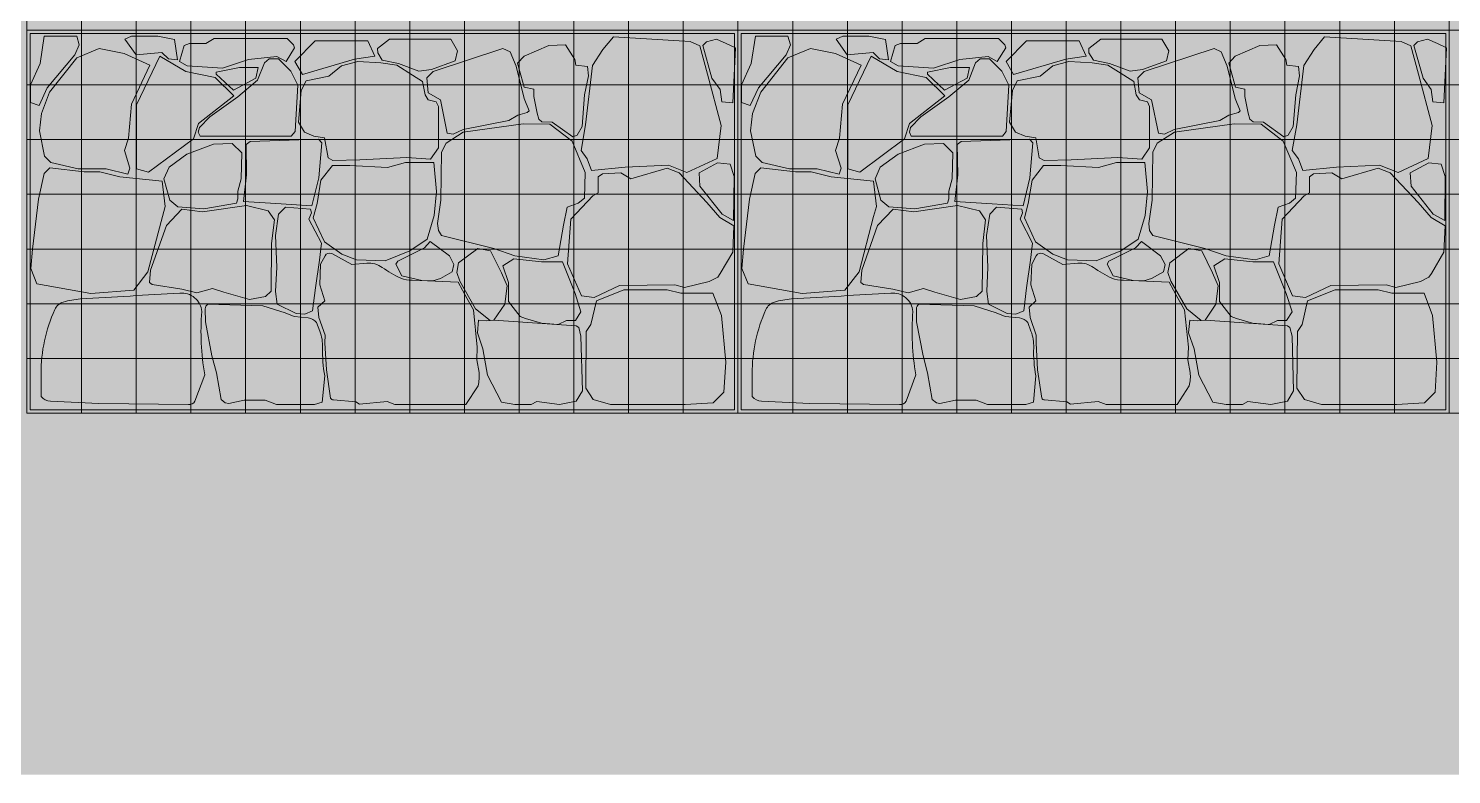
# Model space of a CAD drawing. Header units: centimetres. Extents: x -4381 to 5639, y -3920 to 4826.
# Drawn here: x 182.249 to 185.011, y 0.996 to 2.444 of the extents above; entities that cross this region are included whole.
import ezdxf
from ezdxf.xclip import XClip

# ---------------------------------------------------------------- set-up
doc = ezdxf.new("R2010")
doc.units = ezdxf.units.CM
doc.header["$MEASUREMENT"] = 0
doc.header["$XCLIPFRAME"] = 0
doc.set_wipeout_variables(frame=1)
doc.linetypes.add('Wipeout_Contour', pattern=[100, 0, -100])
for name, color, linetype, lineweight, true_color in [('0- SITE_Pen_No__180', 7, 'Continuous', 5, 0xe2e3c6), ('cad-block.com_Pen_No__62', 7, 'Continuous', 5, 0xaaaaaa), ('hatch stone_Pen_No__254', 7, 'Continuous', 13, 0xe8e8e8)]:
    doc.layers.add(name, color=color, linetype=linetype, lineweight=lineweight, true_color=true_color)
doc.layers.add('0_Pen_No__1', color=7, linetype='Continuous', lineweight=5)
doc.layers.add('net_Pen_No__1', color=7, linetype='Continuous', lineweight=5)
doc.layers.add('Drawing & Figure', color=7, linetype='Continuous')
doc.layers.add('Mur de clôture', color=7, linetype='Continuous')

# ---------------------------------------------------------------- blocks, each defined once
blk = doc.blocks.new('Drawing_15_15', base_point=(-267.6734, 10.6179))
at = {"layer": 'hatch stone_Pen_No__254', "linetype": 'Continuous', "ltscale": 10}
for points in [[(182.2693, 2.294), (182.2853, 2.3285), (182.3391, 2.3924), (182.3475, 2.4119), (182.3424, 2.4286), (182.2794, 2.4286), (182.2713, 2.3758), (182.2525, 2.3342), (182.2525, 2.2998)], [(182.4419, 2.1611), (182.4458, 2.1727), (182.435, 2.2068), (182.4428, 2.2306), (182.4486, 2.2971), (182.4846, 2.3725), (182.4348, 2.3951), (182.3863, 2.405), (182.3425, 2.3869), (182.2899, 2.3203), (182.274, 2.2785), (182.27, 2.2449), (182.2801, 2.196), (182.2925, 2.1835), (182.3455, 2.1714), (182.3997, 2.1714)], [(182.4577, 2.3922), (182.508, 2.3971), (182.5204, 2.3847), (182.5381, 2.3825), (182.5322, 2.422), (182.5, 2.4286), (182.449, 2.4286), (182.436, 2.423)], [(182.5509, 2.4109), (182.5417, 2.3798), (182.5569, 2.3712), (182.6255, 2.3668), (182.6762, 2.3834), (182.7309, 2.389), (182.7487, 2.3798), (182.7654, 2.4059), (182.7634, 2.4122), (182.7512, 2.4245), (182.6091, 2.4245), (182.5933, 2.4144), (182.5612, 2.4144)], [(182.7806, 2.3546), (182.8819, 2.3842), (182.9212, 2.3898), (182.9077, 2.4195), (182.8055, 2.4195), (182.7661, 2.3797)], [(183.0772, 2.3808), (183.0816, 2.4004), (183.0685, 2.423), (182.9496, 2.423), (182.9264, 2.4051), (182.9267, 2.3967), (182.9356, 2.3822), (182.9668, 2.3759), (183.0067, 2.361), (183.0311, 2.3643)], [(183.0617, 2.2404), (183.0732, 2.2388), (183.0923, 2.2474), (183.1812, 2.2649), (183.1984, 2.2752), (183.217, 2.2804), (183.2204, 2.2836), (183.2107, 2.3078), (183.1953, 2.3707), (183.1835, 2.3983), (183.1697, 2.4049), (183.0341, 2.3599), (183.022, 2.3477), (183.0246, 2.3191), (183.0484, 2.3054)], [(183.2392, 2.2678), (183.2452, 2.2628), (183.2655, 2.2618), (183.3051, 2.2336), (183.3135, 2.2364), (183.3234, 2.2538), (183.3282, 2.315), (183.3355, 2.3517), (183.3338, 2.3699), (183.3109, 2.3724), (183.3091, 2.3835), (183.291, 2.412), (183.2586, 2.4104), (183.2108, 2.3901), (183.1981, 2.3763), (183.2112, 2.3298), (183.2296, 2.3256), (183.2296, 2.3117), (183.2359, 2.2793)], [(183.3418, 2.1679), (183.4072, 2.1749), (183.491, 2.1784), (183.5269, 2.164), (183.5852, 2.1915), (183.593, 2.2553), (183.5666, 2.3552), (183.5515, 2.4102), (183.5329, 2.4183), (183.3841, 2.4276), (183.3636, 2.4027), (183.3437, 2.3719), (183.3302, 2.2564), (183.3214, 2.2069), (183.3334, 2.1909)], [(183.6158, 2.2994), (183.621, 2.4061), (183.6031, 2.4145), (183.5841, 2.4227), (183.5646, 2.4179), (183.5574, 2.4107), (183.5753, 2.3472), (183.591, 2.325), (183.5942, 2.3011)], [(183.6495, 2.294), (183.6654, 2.3285), (183.7192, 2.3924), (183.7276, 2.4119), (183.7225, 2.4286), (183.6596, 2.4286), (183.6515, 2.3758), (183.6326, 2.3342), (183.6326, 2.2998)], [(183.822, 2.1611), (183.8259, 2.1727), (183.8151, 2.2068), (183.823, 2.2306), (183.8288, 2.2971), (183.8648, 2.3725), (183.8149, 2.3951), (183.7664, 2.405), (183.7227, 2.3869), (183.6701, 2.3203), (183.6542, 2.2785), (183.6501, 2.2449), (183.6602, 2.196), (183.6727, 2.1835), (183.7256, 2.1714), (183.7798, 2.1714)], [(183.8378, 2.3922), (183.8881, 2.3971), (183.9006, 2.3847), (183.9182, 2.3825), (183.9124, 2.422), (183.8801, 2.4286), (183.8291, 2.4286), (183.8162, 2.423)], [(183.931, 2.4109), (183.9218, 2.3798), (183.937, 2.3712), (184.0056, 2.3668), (184.0564, 2.3834), (184.1111, 2.389), (184.1288, 2.3798), (184.1456, 2.4059), (184.1436, 2.4122), (184.1314, 2.4245), (183.9892, 2.4245), (183.9734, 2.4144), (183.9413, 2.4144)], [(184.1608, 2.3546), (184.2621, 2.3842), (184.3014, 2.3898), (184.2878, 2.4195), (184.1856, 2.4195), (184.1463, 2.3797)], [(184.4574, 2.3808), (184.4618, 2.4004), (184.4486, 2.423), (184.3298, 2.423), (184.3066, 2.4051), (184.3069, 2.3967), (184.3157, 2.3822), (184.3469, 2.3759), (184.3869, 2.361), (184.4112, 2.3643)], [(184.4418, 2.2404), (184.4534, 2.2388), (184.4725, 2.2474), (184.5613, 2.2649), (184.5786, 2.2752), (184.5971, 2.2804), (184.6005, 2.2836), (184.5908, 2.3078), (184.5754, 2.3707), (184.5637, 2.3983), (184.5499, 2.4049), (184.4143, 2.3599), (184.4021, 2.3477), (184.4047, 2.3191), (184.4285, 2.3054)], [(184.6194, 2.2678), (184.6254, 2.2628), (184.6456, 2.2618), (184.6853, 2.2336), (184.6936, 2.2364), (184.7036, 2.2538), (184.7083, 2.315), (184.7156, 2.3517), (184.7139, 2.3699), (184.691, 2.3724), (184.6893, 2.3835), (184.6711, 2.412), (184.6387, 2.4104), (184.591, 2.3901), (184.5783, 2.3763), (184.5914, 2.3298), (184.6097, 2.3256), (184.6097, 2.3117), (184.616, 2.2793)], [(184.7219, 2.1679), (184.7874, 2.1749), (184.8711, 2.1784), (184.907, 2.164), (184.9654, 2.1915), (184.9732, 2.2553), (184.9468, 2.3552), (184.9317, 2.4102), (184.913, 2.4183), (184.7642, 2.4276), (184.7438, 2.4027), (184.7239, 2.3719), (184.7103, 2.2564), (184.7015, 2.2069), (184.7136, 2.1909)], [(184.9959, 2.2994), (185.0012, 2.4061), (184.9832, 2.4145), (184.9643, 2.4227), (184.9447, 2.4179), (184.9376, 2.4107), (184.9555, 2.3472), (184.9711, 2.325), (184.9744, 2.3011)], [(182.5041, 2.3902), (182.4588, 2.2952), (182.4588, 2.1714), (182.4819, 2.1651), (182.5689, 2.2295), (182.5786, 2.2595), (182.6472, 2.3127), (182.6111, 2.3488), (182.5544, 2.3604)], [(182.716, 2.3846), (182.7067, 2.3768), (182.6935, 2.3435), (182.6551, 2.3109), (182.6008, 2.272), (182.5805, 2.2517), (182.5784, 2.2427), (182.582, 2.2345), (182.759, 2.2345), (182.7665, 2.244), (182.7715, 2.3336), (182.758, 2.3609), (182.734, 2.3849)], [(182.8235, 2.2316), (182.8302, 2.1924), (182.8396, 2.1875), (182.892, 2.189), (182.9829, 2.1932), (183.0293, 2.1903), (183.0444, 2.2123), (183.0446, 2.2922), (183.0402, 2.3014), (183.0247, 2.3052), (183.0187, 2.3146), (183.0137, 2.341), (182.9944, 2.3532), (182.9636, 2.3727), (182.9329, 2.3772), (182.8881, 2.3798), (182.8566, 2.3711), (182.832, 2.3508), (182.7876, 2.3423), (182.7783, 2.3232), (182.7728, 2.2621), (182.7844, 2.2425), (182.8029, 2.2346)], [(183.8843, 2.3902), (183.839, 2.2952), (183.839, 2.1714), (183.8621, 2.1651), (183.949, 2.2295), (183.9588, 2.2595), (184.0273, 2.3127), (183.9913, 2.3488), (183.9346, 2.3604)], [(184.0961, 2.3846), (184.0869, 2.3768), (184.0737, 2.3435), (184.0353, 2.3109), (183.981, 2.272), (183.9606, 2.2517), (183.9585, 2.2427), (183.9622, 2.2345), (184.1392, 2.2345), (184.1466, 2.244), (184.1517, 2.3336), (184.1382, 2.3609), (184.1142, 2.3849)], [(184.2037, 2.2316), (184.2104, 2.1924), (184.2198, 2.1875), (184.2722, 2.189), (184.3631, 2.1932), (184.4095, 2.1903), (184.4246, 2.2123), (184.4248, 2.2922), (184.4204, 2.3014), (184.4048, 2.3052), (184.3989, 2.3146), (184.3939, 2.341), (184.3746, 2.3532), (184.3437, 2.3727), (184.313, 2.3772), (184.2682, 2.3798), (184.2368, 2.3711), (184.2122, 2.3508), (184.1677, 2.3423), (184.1584, 2.3232), (184.153, 2.2621), (184.1645, 2.2425), (184.1831, 2.2346)], [(182.6134, 2.3551), (182.6465, 2.3238), (182.6903, 2.3472), (182.6948, 2.3677), (182.6585, 2.3677), (182.6134, 2.3591)], [(183.9936, 2.3551), (184.0267, 2.3238), (184.0705, 2.3472), (184.075, 2.3677), (184.0386, 2.3677), (183.9936, 2.3591)], [(183.0507, 2.0419), (183.152, 2.0168), (183.193, 2.0023), (183.2492, 1.9946), (183.2766, 2.0027), (183.2872, 2.062), (183.2944, 2.0967), (183.3159, 2.1046), (183.3277, 2.1142), (183.3295, 2.1643), (183.304, 2.225), (183.261, 2.258), (183.2088, 2.2589), (183.0927, 2.2428), (183.0594, 2.221), (183.0507, 2.204), (183.0494, 2.1103), (183.043, 2.0656), (183.0446, 2.0519)], [(184.4309, 2.0419), (184.5322, 2.0168), (184.5732, 2.0023), (184.6293, 1.9946), (184.6567, 2.0027), (184.6674, 2.062), (184.6745, 2.0967), (184.696, 2.1046), (184.7079, 2.1142), (184.7096, 2.1643), (184.6842, 2.225), (184.6411, 2.258), (184.5889, 2.2589), (184.4729, 2.2428), (184.4396, 2.221), (184.4308, 2.204), (184.4295, 2.1103), (184.4232, 2.0656), (184.4248, 2.0519)], [(182.5386, 2.0978), (182.589, 2.0935), (182.6524, 2.1047), (182.655, 2.1134), (182.6551, 2.128), (182.6616, 2.1519), (182.6627, 2.2024), (182.6445, 2.2206), (182.6077, 2.2192), (182.5565, 2.1999), (182.5219, 2.1743), (182.5118, 2.152), (182.523, 2.1108)], [(182.6665, 2.1082), (182.7391, 2.1033), (182.7991, 2.0994), (182.8124, 2.1542), (182.818, 2.2218), (182.8118, 2.2288), (182.6791, 2.2243), (182.6713, 2.2185), (182.6721, 2.1599)], [(183.9188, 2.0978), (183.9691, 2.0935), (184.0325, 2.1047), (184.0352, 2.1134), (184.0352, 2.128), (184.0418, 2.1519), (184.0428, 2.2024), (184.0247, 2.2206), (183.9879, 2.2192), (183.9367, 2.1999), (183.9021, 2.1743), (183.8919, 2.152), (183.9032, 2.1108)], [(184.0466, 2.1082), (184.1192, 2.1033), (184.1793, 2.0994), (184.1925, 2.1542), (184.1981, 2.2218), (184.1919, 2.2288), (184.0592, 2.2243), (184.0514, 2.2185), (184.0523, 2.1599)], [(182.8017, 2.0762), (182.8232, 2.0295), (182.857, 2.0059), (182.8855, 1.9948), (182.9408, 1.993), (182.9889, 2.0123), (183.0224, 2.0348), (183.0363, 2.0807), (183.0407, 2.1275), (183.0354, 2.1836), (182.9807, 2.1836), (182.9454, 2.1741), (182.8725, 2.1776), (182.839, 2.1776), (182.8164, 2.1493), (182.809, 2.1043)], [(183.5506, 2.1639), (183.5519, 2.1376), (183.595, 2.0832), (183.6174, 2.0714), (183.6184, 2.1562), (183.6106, 2.1802), (183.5863, 2.1833)], [(184.1818, 2.0762), (184.2033, 2.0295), (184.2371, 2.0059), (184.2657, 1.9948), (184.3209, 1.993), (184.3691, 2.0123), (184.4026, 2.0348), (184.4164, 2.0807), (184.4208, 2.1275), (184.4156, 2.1836), (184.3608, 2.1836), (184.3256, 2.1741), (184.2526, 2.1776), (184.2191, 2.1776), (184.1966, 2.1493), (184.1892, 2.1043)], [(184.9307, 2.1639), (184.9321, 2.1376), (184.9752, 2.0832), (184.9976, 2.0714), (184.9986, 2.1562), (184.9907, 2.1802), (184.9664, 2.1833)], [(182.2653, 1.9484), (182.3702, 1.9293), (182.4531, 1.9358), (182.4806, 1.9718), (182.509, 2.0789), (182.5143, 2.0984), (182.5086, 2.1476), (182.4263, 2.1561), (182.3875, 2.1655), (182.357, 2.1655), (182.29, 2.1731), (182.2792, 2.1623), (182.268, 2.1125), (182.2566, 2.0158), (182.2532, 1.9782)], [(183.3221, 1.9252), (183.3469, 1.9219), (183.3962, 1.9453), (183.5036, 1.9466), (183.5221, 1.9414), (183.5701, 1.953), (183.5865, 1.9609), (183.5916, 1.9686), (183.6156, 2.0096), (183.6181, 2.0608), (183.5909, 2.0767), (183.5655, 2.1061), (183.5114, 2.1638), (183.4884, 2.1729), (183.4177, 2.1521), (183.3983, 2.1635), (183.3628, 2.1615), (183.3548, 2.1559), (183.3548, 2.1249), (183.3443, 2.119), (183.3016, 2.0734), (183.2953, 1.9871)], [(183.6455, 1.9484), (183.7504, 1.9293), (183.8332, 1.9358), (183.8608, 1.9718), (183.8891, 2.0789), (183.8944, 2.0984), (183.8888, 2.1476), (183.8065, 2.1561), (183.7677, 2.1655), (183.7372, 2.1655), (183.6702, 2.1731), (183.6594, 2.1623), (183.6481, 2.1125), (183.6368, 2.0158), (183.6334, 1.9782)], [(184.7022, 1.9252), (184.727, 1.9219), (184.7764, 1.9453), (184.8837, 1.9466), (184.9023, 1.9414), (184.9502, 1.953), (184.9666, 1.9609), (184.9718, 1.9686), (184.9958, 2.0096), (184.9982, 2.0608), (184.9711, 2.0767), (184.9457, 2.1061), (184.8915, 2.1638), (184.8686, 2.1729), (184.7979, 2.1521), (184.7785, 2.1635), (184.743, 2.1615), (184.735, 2.1559), (184.735, 2.1249), (184.7244, 2.119), (184.6817, 2.0734), (184.6754, 1.9871)], [(182.484, 1.9507), (182.4892, 1.9467), (182.5464, 1.9382), (182.5758, 1.9306), (182.6061, 1.9391), (182.6278, 1.9321), (182.6779, 1.9177), (182.7088, 1.9237), (182.7196, 1.9339), (182.7206, 2.0268), (182.7262, 2.0724), (182.7142, 2.0897), (182.6718, 2.1003), (182.5868, 2.088), (182.5468, 2.0934), (182.5166, 2.0614), (182.4858, 1.9745)], [(183.8641, 1.9507), (183.8694, 1.9467), (183.9265, 1.9382), (183.956, 1.9306), (183.9862, 1.9391), (184.0079, 1.9321), (184.058, 1.9177), (184.0889, 1.9237), (184.0998, 1.9339), (184.1008, 2.0268), (184.1063, 2.0724), (184.0943, 2.0897), (184.0519, 2.1003), (183.9669, 2.088), (183.9269, 2.0934), (183.8968, 2.0614), (183.866, 1.9745)], [(182.7683, 1.8904), (182.7849, 1.8894), (182.8003, 1.8962), (182.8058, 1.9403), (182.8134, 1.9944), (182.8173, 2.0273), (182.793, 2.0737), (182.7979, 2.086), (182.7963, 2.0929), (182.7474, 2.0973), (182.7343, 2.0834), (182.7281, 2.042), (182.7307, 1.9809), (182.7284, 1.9334), (182.7317, 1.9088)], [(184.1484, 1.8904), (184.165, 1.8894), (184.1804, 1.8962), (184.1859, 1.9403), (184.1936, 1.9944), (184.1975, 2.0273), (184.1732, 2.0737), (184.1781, 2.086), (184.1765, 2.0929), (184.1276, 2.0973), (184.1144, 2.0834), (184.1083, 2.042), (184.1109, 1.9809), (184.1086, 1.9334), (184.1118, 1.9088)], [(182.9736, 1.9639), (183.0126, 1.9547), (183.0335, 1.9538), (183.0482, 1.9583), (183.0712, 1.9715), (183.0746, 1.9859), (183.0658, 2.0029), (183.0287, 2.0304), (183.0174, 2.0182), (182.9655, 1.9921), (182.9621, 1.9865)], [(183.0801, 1.9703), (183.0859, 1.9536), (183.1166, 1.8999), (183.1447, 1.8771), (183.1523, 1.8779), (183.1731, 1.9085), (183.1779, 1.9444), (183.1668, 1.9693), (183.1458, 2.0126), (183.1209, 2.0169), (183.0836, 1.9891)], [(184.3538, 1.9639), (184.3928, 1.9547), (184.4137, 1.9538), (184.4283, 1.9583), (184.4514, 1.9715), (184.4547, 1.9859), (184.446, 2.0029), (184.4088, 2.0304), (184.3976, 2.0182), (184.3456, 1.9921), (184.3422, 1.9865)], [(184.4603, 1.9703), (184.466, 1.9536), (184.4968, 1.8999), (184.5248, 1.8771), (184.5324, 1.8779), (184.5533, 1.9085), (184.5581, 1.9444), (184.547, 1.9693), (184.5259, 2.0126), (184.501, 2.0169), (184.4637, 1.9891)], [(182.8914, 1.7148), (182.9447, 1.7198), (182.9602, 1.714), (183.0979, 1.714), (183.1215, 1.7503, 0.078557), (183.1233, 1.7762), (183.1188, 1.8011), (183.1199, 1.8253), (183.1125, 1.8976), (183.0996, 1.9204), (183.0829, 1.9517), (182.9937, 1.9555, -0.129508), (182.9714, 1.9593, -0.047136), (182.9356, 1.98, 0.178869), (182.9055, 1.9881), (182.8763, 1.9855), (182.8375, 2.0069, 0.402294), (182.8245, 2.0026), (182.8158, 1.9861), (182.8141, 1.9461), (182.8239, 1.9154), (182.8105, 1.9033), (182.8126, 1.8827), (182.8247, 1.849), (182.8242, 1.8338), (182.8271, 1.7817), (182.8352, 1.7265, 0.271244), (182.8407, 1.7233), (182.884, 1.7194)], [(183.2133, 1.8813), (183.2444, 1.8717), (183.2766, 1.8695), (183.293, 1.877), (183.3103, 1.877), (183.3209, 1.8939), (183.3098, 1.9296), (183.3019, 1.9491), (183.285, 1.9907), (183.2446, 1.9907), (183.1909, 1.9966), (183.1692, 1.9835), (183.1804, 1.951), (183.1804, 1.9143), (183.2029, 1.8849)], [(184.2715, 1.7148), (184.3248, 1.7198), (184.3404, 1.714), (184.4781, 1.714), (184.5017, 1.7503, 0.078557), (184.5035, 1.7762), (184.499, 1.8011), (184.5001, 1.8253), (184.4927, 1.8976), (184.4797, 1.9204), (184.463, 1.9517), (184.3739, 1.9555, -0.129508), (184.3515, 1.9593, -0.047136), (184.3157, 1.98, 0.178869), (184.2856, 1.9881), (184.2564, 1.9855), (184.2176, 2.0069, 0.402294), (184.2046, 2.0026), (184.1959, 1.9861), (184.1943, 1.9461), (184.2041, 1.9154), (184.1907, 1.9033), (184.1927, 1.8827), (184.2048, 1.849), (184.2043, 1.8338), (184.2073, 1.7817), (184.2154, 1.7265, 0.271244), (184.2209, 1.7233), (184.2642, 1.7194)], [(184.5935, 1.8813), (184.6246, 1.8717), (184.6568, 1.8695), (184.6731, 1.877), (184.6905, 1.877), (184.7011, 1.8939), (184.69, 1.9296), (184.6821, 1.9491), (184.6651, 1.9907), (184.6248, 1.9907), (184.571, 1.9966), (184.5493, 1.9835), (184.5606, 1.951), (184.5606, 1.9143), (184.583, 1.8849)], [(183.3784, 1.714), (183.4431, 1.714), (183.5235, 1.714), (183.5779, 1.7175), (183.5985, 1.7382), (183.6023, 1.7962), (183.5936, 1.8869), (183.5772, 1.9304), (183.5149, 1.9304), (183.4884, 1.9366), (183.4046, 1.9366), (183.3511, 1.9152), (183.3404, 1.8691), (183.3314, 1.8561), (183.3303, 1.746), (183.3451, 1.7238)], [(184.7586, 1.714), (184.8233, 1.714), (184.9036, 1.714), (184.958, 1.7175), (184.9787, 1.7382), (184.9824, 1.7962), (184.9737, 1.8869), (184.9573, 1.9304), (184.8951, 1.9304), (184.8685, 1.9366), (184.7848, 1.9366), (184.7313, 1.9152), (184.7206, 1.8691), (184.7115, 1.8561), (184.7105, 1.746), (184.7252, 1.7238)], [(182.2732, 1.7294, 0.202929), (182.2917, 1.7205), (182.3855, 1.716), (182.5592, 1.714, 0.315943), (182.572, 1.7208), (182.5909, 1.772, -0.062601), (182.5852, 1.8944, 0.423499), (182.5423, 1.9302), (182.3496, 1.9189, 0.056058), (182.3164, 1.9128, 0.216368), (182.3, 1.8984, 0.106349), (182.2732, 1.774)], [(182.6226, 1.7239), (182.6308, 1.7172), (182.6374, 1.7162), (182.6677, 1.7229), (182.7083, 1.7229), (182.7303, 1.714), (182.804, 1.714), (182.8191, 1.719), (182.8239, 1.7695, -0.055011), (182.8197, 1.8244, 0.099308), (182.8143, 1.8565), (182.808, 1.873, 0.204724), (182.792, 1.8821), (182.7645, 1.8852), (182.7471, 1.8921), (182.704, 1.9059), (182.5967, 1.9085, 0.262334), (182.592, 1.9), (182.5922, 1.8744), (182.6049, 1.8085), (182.6137, 1.7758)], [(183.6534, 1.7294, 0.202929), (183.6718, 1.7205), (183.7656, 1.716), (183.9394, 1.714, 0.315943), (183.9522, 1.7208), (183.9711, 1.772, -0.062601), (183.9653, 1.8944, 0.423499), (183.9225, 1.9302), (183.7297, 1.9189, 0.056058), (183.6965, 1.9128, 0.216368), (183.6801, 1.8984, 0.106349), (183.6534, 1.774)], [(184.0027, 1.7239), (184.0109, 1.7172), (184.0175, 1.7162), (184.0478, 1.7229), (184.0884, 1.7229), (184.1104, 1.714), (184.1842, 1.714), (184.1993, 1.719), (184.204, 1.7695, -0.055011), (184.1998, 1.8244, 0.099308), (184.1945, 1.8565), (184.1882, 1.873, 0.204724), (184.1722, 1.8821), (184.1446, 1.8852), (184.1272, 1.8921), (184.0842, 1.9059), (183.9768, 1.9085, 0.262334), (183.9721, 1.9), (183.9724, 1.8744), (183.985, 1.8085), (183.9938, 1.7758)], [(183.1671, 1.7189), (183.193, 1.714), (183.2247, 1.714), (183.2352, 1.7198), (183.2796, 1.714), (183.3119, 1.7209), (183.3238, 1.7408), (183.3211, 1.8467), (183.3167, 1.8636), (183.312, 1.8671), (183.1523, 1.8779), (183.1371, 1.8762), (183.1223, 1.8776), (183.12, 1.8532), (183.1308, 1.8222), (183.1398, 1.7713)], [(184.5472, 1.7189), (184.5731, 1.714), (184.6049, 1.714), (184.6154, 1.7198), (184.6597, 1.714), (184.6921, 1.7209), (184.7039, 1.7408), (184.7013, 1.8467), (184.6969, 1.8636), (184.6921, 1.8671), (184.5324, 1.8779), (184.5172, 1.8762), (184.5025, 1.8776), (184.5002, 1.8532), (184.5109, 1.8222), (184.52, 1.7713)]]:
    blk.add_hatch(color=256, dxfattribs=at).paths.add_polyline_path(points)
at = {"layer": 'cad-block.com_Pen_No__62', "linetype": 'Continuous', "ltscale": 10, "flags": 128}
for points in [[(182.484, 1.9507), (182.4858, 1.9745), (182.5166, 2.0614), (182.5468, 2.0934), (182.5868, 2.088), (182.6718, 2.1003), (182.7142, 2.0897), (182.7262, 2.0724), (182.7206, 2.0268), (182.7196, 1.9339), (182.7088, 1.9237), (182.6779, 1.9177), (182.6278, 1.9321), (182.6061, 1.9391), (182.5758, 1.9306), (182.5464, 1.9382), (182.4892, 1.9467), (182.484, 1.9507)], [(183.8641, 1.9507), (183.866, 1.9745), (183.8968, 2.0614), (183.9269, 2.0934), (183.9669, 2.088), (184.0519, 2.1003), (184.0943, 2.0897), (184.1063, 2.0724), (184.1008, 2.0268), (184.0998, 1.9339), (184.0889, 1.9237), (184.058, 1.9177), (184.0079, 1.9321), (183.9862, 1.9391), (183.956, 1.9306), (183.9265, 1.9382), (183.8694, 1.9467), (183.8641, 1.9507)], [(182.7683, 1.8904), (182.7317, 1.9088), (182.7284, 1.9334), (182.7307, 1.9809), (182.7281, 2.042), (182.7343, 2.0834), (182.7474, 2.0973), (182.7963, 2.0929), (182.7979, 2.086), (182.793, 2.0737), (182.8173, 2.0273), (182.8134, 1.9944), (182.8058, 1.9403), (182.8003, 1.8962), (182.7849, 1.8894), (182.7683, 1.8904)], [(184.1484, 1.8904), (184.1118, 1.9088), (184.1086, 1.9334), (184.1109, 1.9809), (184.1083, 2.042), (184.1144, 2.0834), (184.1276, 2.0973), (184.1765, 2.0929), (184.1781, 2.086), (184.1732, 2.0737), (184.1975, 2.0273), (184.1936, 1.9944), (184.1859, 1.9403), (184.1804, 1.8962), (184.165, 1.8894), (184.1484, 1.8904)], [(182.9736, 1.9639), (182.9621, 1.9865), (182.9655, 1.9921), (183.0174, 2.0182), (183.0287, 2.0304), (183.0658, 2.0029), (183.0746, 1.9859), (183.0712, 1.9715), (183.0482, 1.9583), (183.0335, 1.9538), (183.0126, 1.9547), (182.9736, 1.9639)], [(183.0801, 1.9703), (183.0836, 1.9891), (183.1209, 2.0169), (183.1458, 2.0126), (183.1668, 1.9693), (183.1779, 1.9444), (183.1731, 1.9085), (183.1523, 1.8779), (183.1447, 1.8771), (183.1166, 1.8999), (183.0859, 1.9536), (183.0801, 1.9703)], [(184.3538, 1.9639), (184.3422, 1.9865), (184.3456, 1.9921), (184.3976, 2.0182), (184.4088, 2.0304), (184.446, 2.0029), (184.4547, 1.9859), (184.4514, 1.9715), (184.4283, 1.9583), (184.4137, 1.9538), (184.3928, 1.9547), (184.3538, 1.9639)], [(184.4603, 1.9703), (184.4637, 1.9891), (184.501, 2.0169), (184.5259, 2.0126), (184.547, 1.9693), (184.5581, 1.9444), (184.5533, 1.9085), (184.5324, 1.8779), (184.5248, 1.8771), (184.4968, 1.8999), (184.466, 1.9536), (184.4603, 1.9703)], [(183.2133, 1.8813), (183.2444, 1.8717), (183.2766, 1.8695), (183.293, 1.877), (183.3103, 1.877), (183.3209, 1.8939), (183.3098, 1.9296), (183.3019, 1.9491), (183.285, 1.9907), (183.2446, 1.9907), (183.1909, 1.9966), (183.1692, 1.9835), (183.1804, 1.951), (183.1804, 1.9143), (183.2029, 1.8849), (183.2133, 1.8813)], [(184.5935, 1.8813), (184.6246, 1.8717), (184.6568, 1.8695), (184.6731, 1.877), (184.6905, 1.877), (184.7011, 1.8939), (184.69, 1.9296), (184.6821, 1.9491), (184.6651, 1.9907), (184.6248, 1.9907), (184.571, 1.9966), (184.5493, 1.9835), (184.5606, 1.951), (184.5606, 1.9143), (184.583, 1.8849), (184.5935, 1.8813)], [(183.3784, 1.714), (183.3451, 1.7238), (183.3303, 1.746), (183.3314, 1.8561), (183.3404, 1.8691), (183.3511, 1.9152), (183.4046, 1.9366), (183.4884, 1.9366), (183.5149, 1.9304), (183.5772, 1.9304), (183.5936, 1.8869), (183.6023, 1.7962), (183.5985, 1.7382), (183.5779, 1.7175), (183.5235, 1.714), (183.4431, 1.714), (183.3784, 1.714)], [(184.7586, 1.714), (184.7252, 1.7238), (184.7105, 1.746), (184.7115, 1.8561), (184.7206, 1.8691), (184.7313, 1.9152), (184.7848, 1.9366), (184.8685, 1.9366), (184.8951, 1.9304), (184.9573, 1.9304), (184.9737, 1.8869), (184.9824, 1.7962), (184.9787, 1.7382), (184.958, 1.7175), (184.9036, 1.714), (184.8233, 1.714), (184.7586, 1.714)], [(183.1671, 1.7189), (183.1398, 1.7713), (183.1308, 1.8222), (183.12, 1.8532), (183.1223, 1.8776), (183.1371, 1.8762), (183.1523, 1.8779), (183.312, 1.8671), (183.3167, 1.8636), (183.3211, 1.8467), (183.3238, 1.7408), (183.3119, 1.7209), (183.2796, 1.714), (183.2352, 1.7198), (183.2247, 1.714), (183.193, 1.714), (183.1671, 1.7189)], [(184.5472, 1.7189), (184.52, 1.7713), (184.5109, 1.8222), (184.5002, 1.8532), (184.5025, 1.8776), (184.5172, 1.8762), (184.5324, 1.8779), (184.6921, 1.8671), (184.6969, 1.8636), (184.7013, 1.8467), (184.7039, 1.7408), (184.6921, 1.7209), (184.6597, 1.714), (184.6154, 1.7198), (184.6049, 1.714), (184.5731, 1.714), (184.5472, 1.7189)]]:
    blk.add_lwpolyline(points, close=True, dxfattribs=at)
for points in [[(182.8914, 1.7148), (182.884, 1.7194), (182.8407, 1.7233, -0.271244), (182.8352, 1.7265), (182.8271, 1.7817), (182.8242, 1.8338), (182.8247, 1.849), (182.8126, 1.8827), (182.8105, 1.9033), (182.8239, 1.9154), (182.8141, 1.9461), (182.8158, 1.9861), (182.8245, 2.0026, -0.402294), (182.8375, 2.0069), (182.8763, 1.9855), (182.9055, 1.9881, -0.178869), (182.9356, 1.98, 0.047136), (182.9714, 1.9593, 0.129508), (182.9937, 1.9555), (183.0829, 1.9517), (183.0996, 1.9204), (183.1125, 1.8976), (183.1199, 1.8253), (183.1188, 1.8011), (183.1233, 1.7762, -0.078557), (183.1215, 1.7503), (183.0979, 1.714), (182.9602, 1.714), (182.9447, 1.7198), (182.8914, 1.7148)], [(184.2715, 1.7148), (184.2642, 1.7194), (184.2209, 1.7233, -0.271244), (184.2154, 1.7265), (184.2073, 1.7817), (184.2043, 1.8338), (184.2048, 1.849), (184.1927, 1.8827), (184.1907, 1.9033), (184.2041, 1.9154), (184.1943, 1.9461), (184.1959, 1.9861), (184.2046, 2.0026, -0.402294), (184.2176, 2.0069), (184.2564, 1.9855), (184.2856, 1.9881, -0.178869), (184.3157, 1.98, 0.047136), (184.3515, 1.9593, 0.129508), (184.3739, 1.9555), (184.463, 1.9517), (184.4797, 1.9204), (184.4927, 1.8976), (184.5001, 1.8253), (184.499, 1.8011), (184.5035, 1.7762, -0.078557), (184.5017, 1.7503), (184.4781, 1.714), (184.3404, 1.714), (184.3248, 1.7198), (184.2715, 1.7148)], [(182.2732, 1.7294), (182.2732, 1.774, -0.106349), (182.3, 1.8984, -0.216368), (182.3164, 1.9128, -0.056058), (182.3496, 1.9189, -0.001113), (182.5423, 1.9302, -0.423499), (182.5852, 1.8944, 0.062601), (182.5909, 1.772), (182.572, 1.7208, -0.315943), (182.5592, 1.714), (182.3855, 1.716), (182.2917, 1.7205, -0.202929), (182.2732, 1.7294)], [(182.6226, 1.7239), (182.6137, 1.7758), (182.6049, 1.8085), (182.5922, 1.8744), (182.592, 1.9, -0.262334), (182.5967, 1.9085), (182.704, 1.9059), (182.7471, 1.8921), (182.7645, 1.8852), (182.792, 1.8821, -0.204724), (182.808, 1.873), (182.8143, 1.8565, -0.099308), (182.8197, 1.8244, 0.055011), (182.8239, 1.7695), (182.8191, 1.719), (182.804, 1.714), (182.7303, 1.714), (182.7083, 1.7229), (182.6677, 1.7229), (182.6374, 1.7162), (182.6308, 1.7172), (182.6226, 1.7239)], [(183.6534, 1.7294), (183.6534, 1.774, -0.106349), (183.6801, 1.8984, -0.216368), (183.6965, 1.9128, -0.056058), (183.7297, 1.9189, -0.001113), (183.9225, 1.9302, -0.423499), (183.9653, 1.8944, 0.062601), (183.9711, 1.772), (183.9522, 1.7208, -0.315943), (183.9394, 1.714), (183.7656, 1.716), (183.6718, 1.7205, -0.202929), (183.6534, 1.7294)], [(184.0027, 1.7239), (183.9938, 1.7758), (183.985, 1.8085), (183.9724, 1.8744), (183.9721, 1.9, -0.262334), (183.9768, 1.9085), (184.0842, 1.9059), (184.1272, 1.8921), (184.1446, 1.8852), (184.1722, 1.8821, -0.204724), (184.1882, 1.873), (184.1945, 1.8565, -0.099308), (184.1998, 1.8244, 0.055011), (184.204, 1.7695), (184.1993, 1.719), (184.1842, 1.714), (184.1104, 1.714), (184.0884, 1.7229), (184.0478, 1.7229), (184.0175, 1.7162), (184.0109, 1.7172), (184.0027, 1.7239)]]:
    blk.add_lwpolyline(points, format="xyb", close=True, dxfattribs=at)
at = {"layer": 'net_Pen_No__1', "linetype": 'Continuous', "ltscale": 10, "flags": 128}
for points in [[(182.2456, 2.1219), (183.6258, 2.1219)], [(183.6258, 2.1219), (185.0059, 2.1219)], [(185.0059, 2.1219), (186.3861, 2.1219)], [(182.2456, 2.0158), (183.6258, 2.0158)], [(183.6258, 2.0158), (185.0059, 2.0158)], [(185.0059, 2.0158), (186.3861, 2.0158)], [(182.2456, 1.9096), (183.6258, 1.9096)], [(183.6258, 1.9096), (185.0059, 1.9096)], [(185.0059, 1.9096), (186.3861, 1.9096)], [(182.2456, 1.8034), (183.6258, 1.8034)], [(183.6258, 1.8034), (185.0059, 1.8034)], [(185.0059, 1.8034), (186.3861, 1.8034)]]:
    blk.add_lwpolyline(points, dxfattribs=at)
at = {"color": 254, "linetype": 'Wipeout_Contour', "lineweight": 0, "ltscale": 1671.77046}
blk.add_wipeout([(179.4853, 5.4131), (179.4853, 3.1827), (181.1878, 3.0031), (181.4619, 2.9897), (187.4252, 2.5376), (187.8062, 2.5014), (191.5693, 2.1494), (191.6061, 2.1461), (191.6061, 5.4131)], dxfattribs=at).dxf.layer = 'Mur de clôture'
at = {"layer": '0- SITE_Pen_No__180', "linetype": 'Continuous', "lineweight": 0, "ltscale": 10, "true_color": 0x383831}
blk.add_hatch(color=250, dxfattribs=at).paths.add_polyline_path([(150.8555, 0.9963), (191.9908, 0.9963), (191.9908, 2.1246), (191.9205, 2.1179), (191.5008, 2.1556), (187.8035, 2.5014), (187.4252, 2.5376), (181.4619, 2.9897), (181.1861, 3.0031), (180.7554, 3.0485), (176.89, 3.4563), (170.3282, 3.9956), (169.4763, 4.0562), (166.3708, 4.4948), (166.2162, 4.5439), (165.9513, 4.5439), (161.182, 5.0048), (160.5851, 5.0809), (159.2778, 5.1364), (159.0078, 5.1364), (157.2074, 5.1364), (156.5896, 5.1363), (151.1847, 5.1363), (151.0615, 5.1363), (150.8555, 5.1455)])
at = {"layer": '0_Pen_No__1', "linetype": 'Continuous', "lineweight": 0, "ltscale": 10, "true_color": 0x000000}
blk.add_hatch(color=18, dxfattribs=at).paths.add_polyline_path([(150.8555, 5.1482), (150.8555, 0.9963), (191.9908, 0.9963), (191.9908, 2.1212), (191.9068, 2.1179), (188.9123, 2.4127), (187.1039, 2.562), (179.4853, 3.1817), (177.5688, 3.3847), (175.805, 3.5455), (169.6156, 4.1104), (166.2312, 4.5836), (163.6783, 4.7817), (160.5633, 5.0818), (159.28, 5.1364), (157.0853, 5.1364), (157.0853, 5.1413), (150.9484, 5.1413)])
at = {"layer": 'cad-block.com_Pen_No__62', "linetype": 'Continuous', "ltscale": 10, "flags": 128}
for points in [[(182.2693, 2.294), (182.2525, 2.2998), (182.2525, 2.3342), (182.2713, 2.3758), (182.2794, 2.4286), (182.3424, 2.4286), (182.3475, 2.4119), (182.3391, 2.3924), (182.2853, 2.3285), (182.2693, 2.294)], [(182.4419, 2.1611), (182.3997, 2.1714), (182.3455, 2.1714), (182.2925, 2.1835), (182.2801, 2.196), (182.27, 2.2449), (182.274, 2.2785), (182.2899, 2.3203), (182.3425, 2.3869), (182.3863, 2.405), (182.4348, 2.3951), (182.4846, 2.3725), (182.4486, 2.2971), (182.4428, 2.2306), (182.435, 2.2068), (182.4458, 2.1727), (182.4419, 2.1611)], [(182.4577, 2.3922), (182.436, 2.423), (182.449, 2.4286), (182.5, 2.4286), (182.5322, 2.422), (182.5381, 2.3825), (182.5204, 2.3847), (182.508, 2.3971), (182.4577, 2.3922)], [(182.5509, 2.4109), (182.5417, 2.3798), (182.5569, 2.3712), (182.6255, 2.3668), (182.6762, 2.3834), (182.7309, 2.389), (182.7487, 2.3798), (182.7654, 2.4059), (182.7634, 2.4122), (182.7512, 2.4245), (182.6091, 2.4245), (182.5933, 2.4144), (182.5612, 2.4144), (182.5509, 2.4109)], [(182.7806, 2.3546), (182.7661, 2.3797), (182.8055, 2.4195), (182.9077, 2.4195), (182.9212, 2.3898), (182.8819, 2.3842), (182.7806, 2.3546)], [(183.0772, 2.3808), (183.0311, 2.3643), (183.0067, 2.361), (182.9668, 2.3759), (182.9356, 2.3822), (182.9267, 2.3967), (182.9264, 2.4051), (182.9496, 2.423), (183.0685, 2.423), (183.0816, 2.4004), (183.0772, 2.3808)], [(183.0617, 2.2404), (183.0484, 2.3054), (183.0246, 2.3191), (183.022, 2.3477), (183.0341, 2.3599), (183.1697, 2.4049), (183.1835, 2.3983), (183.1953, 2.3707), (183.2107, 2.3078), (183.2204, 2.2836), (183.217, 2.2804), (183.1984, 2.2752), (183.1812, 2.2649), (183.0923, 2.2474), (183.0732, 2.2388), (183.0617, 2.2404)], [(183.2392, 2.2678), (183.2359, 2.2793), (183.2296, 2.3117), (183.2296, 2.3256), (183.2112, 2.3298), (183.1981, 2.3763), (183.2108, 2.3901), (183.2586, 2.4104), (183.291, 2.412), (183.3091, 2.3835), (183.3109, 2.3724), (183.3338, 2.3699), (183.3355, 2.3517), (183.3282, 2.315), (183.3234, 2.2538), (183.3135, 2.2364), (183.3051, 2.2336), (183.2655, 2.2618), (183.2452, 2.2628), (183.2392, 2.2678)], [(183.3418, 2.1679), (183.3334, 2.1909), (183.3214, 2.2069), (183.3302, 2.2564), (183.3437, 2.3719), (183.3636, 2.4027), (183.3841, 2.4276), (183.5329, 2.4183), (183.5515, 2.4102), (183.5666, 2.3552), (183.593, 2.2553), (183.5852, 2.1915), (183.5269, 2.164), (183.491, 2.1784), (183.4072, 2.1749), (183.3418, 2.1679)], [(183.6158, 2.2994), (183.621, 2.4061), (183.6031, 2.4145), (183.5841, 2.4227), (183.5646, 2.4179), (183.5574, 2.4107), (183.5753, 2.3472), (183.591, 2.325), (183.5942, 2.3011), (183.6158, 2.2994)], [(183.6495, 2.294), (183.6326, 2.2998), (183.6326, 2.3342), (183.6515, 2.3758), (183.6596, 2.4286), (183.7225, 2.4286), (183.7276, 2.4119), (183.7192, 2.3924), (183.6654, 2.3285), (183.6495, 2.294)], [(183.822, 2.1611), (183.7798, 2.1714), (183.7256, 2.1714), (183.6727, 2.1835), (183.6602, 2.196), (183.6501, 2.2449), (183.6542, 2.2785), (183.6701, 2.3203), (183.7227, 2.3869), (183.7664, 2.405), (183.8149, 2.3951), (183.8648, 2.3725), (183.8288, 2.2971), (183.823, 2.2306), (183.8151, 2.2068), (183.8259, 2.1727), (183.822, 2.1611)], [(183.8378, 2.3922), (183.8162, 2.423), (183.8291, 2.4286), (183.8801, 2.4286), (183.9124, 2.422), (183.9182, 2.3825), (183.9006, 2.3847), (183.8881, 2.3971), (183.8378, 2.3922)], [(183.931, 2.4109), (183.9218, 2.3798), (183.937, 2.3712), (184.0056, 2.3668), (184.0564, 2.3834), (184.1111, 2.389), (184.1288, 2.3798), (184.1456, 2.4059), (184.1436, 2.4122), (184.1314, 2.4245), (183.9892, 2.4245), (183.9734, 2.4144), (183.9413, 2.4144), (183.931, 2.4109)], [(184.1608, 2.3546), (184.1463, 2.3797), (184.1856, 2.4195), (184.2878, 2.4195), (184.3014, 2.3898), (184.2621, 2.3842), (184.1608, 2.3546)], [(184.4574, 2.3808), (184.4112, 2.3643), (184.3869, 2.361), (184.3469, 2.3759), (184.3157, 2.3822), (184.3069, 2.3967), (184.3066, 2.4051), (184.3298, 2.423), (184.4486, 2.423), (184.4618, 2.4004), (184.4574, 2.3808)], [(184.4418, 2.2404), (184.4285, 2.3054), (184.4047, 2.3191), (184.4021, 2.3477), (184.4143, 2.3599), (184.5499, 2.4049), (184.5637, 2.3983), (184.5754, 2.3707), (184.5908, 2.3078), (184.6005, 2.2836), (184.5971, 2.2804), (184.5786, 2.2752), (184.5613, 2.2649), (184.4725, 2.2474), (184.4534, 2.2388), (184.4418, 2.2404)], [(184.6194, 2.2678), (184.616, 2.2793), (184.6097, 2.3117), (184.6097, 2.3256), (184.5914, 2.3298), (184.5783, 2.3763), (184.591, 2.3901), (184.6387, 2.4104), (184.6711, 2.412), (184.6893, 2.3835), (184.691, 2.3724), (184.7139, 2.3699), (184.7156, 2.3517), (184.7083, 2.315), (184.7036, 2.2538), (184.6936, 2.2364), (184.6853, 2.2336), (184.6456, 2.2618), (184.6254, 2.2628), (184.6194, 2.2678)], [(184.7219, 2.1679), (184.7136, 2.1909), (184.7015, 2.2069), (184.7103, 2.2564), (184.7239, 2.3719), (184.7438, 2.4027), (184.7642, 2.4276), (184.913, 2.4183), (184.9317, 2.4102), (184.9468, 2.3552), (184.9732, 2.2553), (184.9654, 2.1915), (184.907, 2.164), (184.8711, 2.1784), (184.7874, 2.1749), (184.7219, 2.1679)], [(184.9959, 2.2994), (185.0012, 2.4061), (184.9832, 2.4145), (184.9643, 2.4227), (184.9447, 2.4179), (184.9376, 2.4107), (184.9555, 2.3472), (184.9711, 2.325), (184.9744, 2.3011), (184.9959, 2.2994)], [(182.5041, 2.3902), (182.4588, 2.2952), (182.4588, 2.1714), (182.4819, 2.1651), (182.5689, 2.2295), (182.5786, 2.2595), (182.6472, 2.3127), (182.6111, 2.3488), (182.5544, 2.3604), (182.5041, 2.3902)], [(182.716, 2.3846), (182.734, 2.3849), (182.758, 2.3609), (182.7715, 2.3336), (182.7665, 2.244), (182.759, 2.2345), (182.582, 2.2345), (182.5784, 2.2427), (182.5805, 2.2517), (182.6008, 2.272), (182.6551, 2.3109), (182.6935, 2.3435), (182.7067, 2.3768), (182.716, 2.3846)], [(182.8235, 2.2316), (182.8302, 2.1924), (182.8396, 2.1875), (182.892, 2.189), (182.9829, 2.1932), (183.0293, 2.1903), (183.0444, 2.2123), (183.0446, 2.2922), (183.0402, 2.3014), (183.0247, 2.3052), (183.0187, 2.3146), (183.0137, 2.341), (182.9944, 2.3532), (182.9636, 2.3727), (182.9329, 2.3772), (182.8881, 2.3798), (182.8566, 2.3711), (182.832, 2.3508), (182.7876, 2.3423), (182.7783, 2.3232), (182.7728, 2.2621), (182.7844, 2.2425), (182.8029, 2.2346), (182.8235, 2.2316)], [(183.8843, 2.3902), (183.839, 2.2952), (183.839, 2.1714), (183.8621, 2.1651), (183.949, 2.2295), (183.9588, 2.2595), (184.0273, 2.3127), (183.9913, 2.3488), (183.9346, 2.3604), (183.8843, 2.3902)], [(184.0961, 2.3846), (184.1142, 2.3849), (184.1382, 2.3609), (184.1517, 2.3336), (184.1466, 2.244), (184.1392, 2.2345), (183.9622, 2.2345), (183.9585, 2.2427), (183.9606, 2.2517), (183.981, 2.272), (184.0353, 2.3109), (184.0737, 2.3435), (184.0869, 2.3768), (184.0961, 2.3846)], [(184.2037, 2.2316), (184.2104, 2.1924), (184.2198, 2.1875), (184.2722, 2.189), (184.3631, 2.1932), (184.4095, 2.1903), (184.4246, 2.2123), (184.4248, 2.2922), (184.4204, 2.3014), (184.4048, 2.3052), (184.3989, 2.3146), (184.3939, 2.341), (184.3746, 2.3532), (184.3437, 2.3727), (184.313, 2.3772), (184.2682, 2.3798), (184.2368, 2.3711), (184.2122, 2.3508), (184.1677, 2.3423), (184.1584, 2.3232), (184.153, 2.2621), (184.1645, 2.2425), (184.1831, 2.2346), (184.2037, 2.2316)], [(182.6134, 2.3551), (182.6134, 2.3591), (182.6585, 2.3677), (182.6948, 2.3677), (182.6903, 2.3472), (182.6465, 2.3238), (182.6134, 2.3551)], [(183.9936, 2.3551), (183.9936, 2.3591), (184.0386, 2.3677), (184.075, 2.3677), (184.0705, 2.3472), (184.0267, 2.3238), (183.9936, 2.3551)], [(183.0507, 2.0419), (183.152, 2.0168), (183.193, 2.0023), (183.2492, 1.9946), (183.2766, 2.0027), (183.2872, 2.062), (183.2944, 2.0967), (183.3159, 2.1046), (183.3277, 2.1142), (183.3295, 2.1643), (183.304, 2.225), (183.261, 2.258), (183.2088, 2.2589), (183.0927, 2.2428), (183.0594, 2.221), (183.0507, 2.204), (183.0494, 2.1103), (183.043, 2.0656), (183.0446, 2.0519), (183.0507, 2.0419)], [(184.4309, 2.0419), (184.5322, 2.0168), (184.5732, 2.0023), (184.6293, 1.9946), (184.6567, 2.0027), (184.6674, 2.062), (184.6745, 2.0967), (184.696, 2.1046), (184.7079, 2.1142), (184.7096, 2.1643), (184.6842, 2.225), (184.6411, 2.258), (184.5889, 2.2589), (184.4729, 2.2428), (184.4396, 2.221), (184.4308, 2.204), (184.4295, 2.1103), (184.4232, 2.0656), (184.4248, 2.0519), (184.4309, 2.0419)], [(182.5386, 2.0978), (182.523, 2.1108), (182.5118, 2.152), (182.5219, 2.1743), (182.5565, 2.1999), (182.6077, 2.2192), (182.6445, 2.2206), (182.6627, 2.2024), (182.6616, 2.1519), (182.6551, 2.128), (182.655, 2.1134), (182.6524, 2.1047), (182.589, 2.0935), (182.5386, 2.0978)], [(182.6665, 2.1082), (182.6721, 2.1599), (182.6713, 2.2185), (182.6791, 2.2243), (182.8118, 2.2288), (182.818, 2.2218), (182.8124, 2.1542), (182.7991, 2.0994), (182.7391, 2.1033), (182.6664, 2.108)], [(183.9188, 2.0978), (183.9032, 2.1108), (183.8919, 2.152), (183.9021, 2.1743), (183.9367, 2.1999), (183.9879, 2.2192), (184.0247, 2.2206), (184.0428, 2.2024), (184.0418, 2.1519), (184.0352, 2.128), (184.0352, 2.1134), (184.0325, 2.1047), (183.9691, 2.0935), (183.9188, 2.0978)], [(184.0466, 2.1082), (184.0523, 2.1599), (184.0514, 2.2185), (184.0592, 2.2243), (184.1919, 2.2288), (184.1981, 2.2218), (184.1925, 2.1542), (184.1793, 2.0994), (184.1192, 2.1033), (184.0466, 2.108)], [(182.8017, 2.0762), (182.809, 2.1043), (182.8164, 2.1493), (182.839, 2.1776), (182.8725, 2.1776), (182.9454, 2.1741), (182.9807, 2.1836), (183.0354, 2.1836), (183.0407, 2.1275), (183.0363, 2.0807), (183.0224, 2.0348), (182.9889, 2.0123), (182.9408, 1.993), (182.8855, 1.9948), (182.857, 2.0059), (182.8232, 2.0295), (182.8017, 2.0762)], [(183.5506, 2.1639), (183.5519, 2.1376), (183.595, 2.0832), (183.6174, 2.0714), (183.6184, 2.1562), (183.6106, 2.1802), (183.5863, 2.1833), (183.5506, 2.1639)], [(184.1818, 2.0762), (184.1892, 2.1043), (184.1966, 2.1493), (184.2191, 2.1776), (184.2526, 2.1776), (184.3256, 2.1741), (184.3608, 2.1836), (184.4156, 2.1836), (184.4208, 2.1275), (184.4164, 2.0807), (184.4026, 2.0348), (184.3691, 2.0123), (184.3209, 1.993), (184.2657, 1.9948), (184.2371, 2.0059), (184.2033, 2.0295), (184.1818, 2.0762)], [(184.9307, 2.1639), (184.9321, 2.1376), (184.9752, 2.0832), (184.9976, 2.0714), (184.9986, 2.1562), (184.9907, 2.1802), (184.9664, 2.1833), (184.9307, 2.1639)], [(182.2653, 1.9484), (182.3702, 1.9293), (182.4531, 1.9358), (182.4806, 1.9718), (182.509, 2.0789), (182.5143, 2.0984), (182.5086, 2.1476), (182.4263, 2.1561), (182.3875, 2.1655), (182.357, 2.1655), (182.29, 2.1731), (182.2792, 2.1623), (182.268, 2.1125), (182.2566, 2.0158), (182.2532, 1.9782), (182.2653, 1.9484)], [(183.3221, 1.9252), (183.2953, 1.9871), (183.3016, 2.0734), (183.3443, 2.119), (183.3548, 2.1249), (183.3548, 2.1559), (183.3628, 2.1615), (183.3983, 2.1635), (183.4177, 2.1521), (183.4884, 2.1729), (183.5114, 2.1638), (183.5655, 2.1061), (183.5909, 2.0767), (183.6181, 2.0608), (183.6156, 2.0096), (183.5916, 1.9686), (183.5865, 1.9609), (183.5701, 1.953), (183.5221, 1.9414), (183.5036, 1.9466), (183.3962, 1.9453), (183.3469, 1.9219), (183.3221, 1.9252)], [(183.6455, 1.9484), (183.7504, 1.9293), (183.8332, 1.9358), (183.8608, 1.9718), (183.8891, 2.0789), (183.8944, 2.0984), (183.8888, 2.1476), (183.8065, 2.1561), (183.7677, 2.1655), (183.7372, 2.1655), (183.6702, 2.1731), (183.6594, 2.1623), (183.6481, 2.1125), (183.6368, 2.0158), (183.6334, 1.9782), (183.6455, 1.9484)], [(184.7022, 1.9252), (184.6754, 1.9871), (184.6817, 2.0734), (184.7244, 2.119), (184.735, 2.1249), (184.735, 2.1559), (184.743, 2.1615), (184.7785, 2.1635), (184.7979, 2.1521), (184.8686, 2.1729), (184.8915, 2.1638), (184.9457, 2.1061), (184.9711, 2.0767), (184.9982, 2.0608), (184.9958, 2.0096), (184.9718, 1.9686), (184.9666, 1.9609), (184.9502, 1.953), (184.9023, 1.9414), (184.8837, 1.9466), (184.7764, 1.9453), (184.727, 1.9219), (184.7022, 1.9252)]]:
    blk.add_lwpolyline(points, close=True, dxfattribs=at)
at = {"layer": 'net_Pen_No__1', "linetype": 'Continuous', "ltscale": 10, "flags": 128}
for points in [[(182.2456, 3.1836), (182.2456, 2.4404), (183.6258, 2.4404), (183.6258, 3.1836), (182.2456, 3.1836)], [(183.6258, 3.1836), (183.6258, 2.4404), (185.0059, 2.4404), (185.0059, 3.1836), (183.6258, 3.1836)], [(185.0059, 3.1836), (185.0059, 2.4404), (186.3861, 2.4404), (186.3861, 3.1836), (185.0059, 3.1836)], [(182.2456, 2.4404), (182.2456, 1.6973), (183.6258, 1.6973), (183.6258, 2.4404), (182.2456, 2.4404)], [(182.252, 2.4341), (182.252, 1.7036), (183.6194, 1.7036), (183.6194, 2.4341), (182.252, 2.4341)], [(183.6258, 2.4404), (183.6258, 1.6973), (185.0059, 1.6973), (185.0059, 2.4404), (183.6258, 2.4404)], [(183.6322, 2.4341), (183.6322, 1.7036), (184.9996, 1.7036), (184.9996, 2.4341), (183.6322, 2.4341)], [(185.0059, 2.4404), (185.0059, 1.6973), (186.3861, 1.6973), (186.3861, 2.4404), (185.0059, 2.4404)]]:
    blk.add_lwpolyline(points, close=True, dxfattribs=at)
for points in [[(182.3518, 3.1836), (182.3518, 2.4404)], [(182.458, 3.1836), (182.458, 2.4404)], [(182.5641, 3.1836), (182.5641, 2.4404)], [(182.6703, 3.1836), (182.6703, 2.4404)], [(182.7765, 3.1836), (182.7765, 2.4404)], [(182.8826, 3.1836), (182.8826, 2.4404)], [(182.9888, 3.1836), (182.9888, 2.4404)], [(183.095, 3.1836), (183.095, 2.4404)], [(183.2011, 3.1836), (183.2011, 2.4404)], [(183.3073, 3.1836), (183.3073, 2.4404)], [(183.4135, 3.1836), (183.4135, 2.4404)], [(183.5196, 3.1836), (183.5196, 2.4404)], [(183.732, 3.1836), (183.732, 2.4404)], [(183.8381, 3.1836), (183.8381, 2.4404)], [(183.9443, 3.1836), (183.9443, 2.4404)], [(184.0505, 3.1836), (184.0505, 2.4404)], [(184.1566, 3.1836), (184.1566, 2.4404)], [(184.2628, 3.1836), (184.2628, 2.4404)], [(184.369, 3.1836), (184.369, 2.4404)], [(184.4751, 3.1836), (184.4751, 2.4404)], [(184.5813, 3.1836), (184.5813, 2.4404)], [(184.6875, 3.1836), (184.6875, 2.4404)], [(184.7936, 3.1836), (184.7936, 2.4404)], [(184.8998, 3.1836), (184.8998, 2.4404)], [(182.3518, 2.4404), (182.3518, 1.6973)], [(182.458, 2.4404), (182.458, 1.6973)], [(182.5641, 2.4404), (182.5641, 1.6973)], [(182.6703, 2.4404), (182.6703, 1.6973)], [(182.7765, 2.4404), (182.7765, 1.6973)], [(182.8826, 2.4404), (182.8826, 1.6973)], [(182.9888, 2.4404), (182.9888, 1.6973)], [(183.095, 2.4404), (183.095, 1.6973)], [(183.2011, 2.4404), (183.2011, 1.6973)], [(183.3073, 2.4404), (183.3073, 1.6973)], [(183.4135, 2.4404), (183.4135, 1.6973)], [(183.5196, 2.4404), (183.5196, 1.6973)], [(183.732, 2.4404), (183.732, 1.6973)], [(183.8381, 2.4404), (183.8381, 1.6973)], [(183.9443, 2.4404), (183.9443, 1.6973)], [(184.0505, 2.4404), (184.0505, 1.6973)], [(184.1566, 2.4404), (184.1566, 1.6973)], [(184.2628, 2.4404), (184.2628, 1.6973)], [(184.369, 2.4404), (184.369, 1.6973)], [(184.4751, 2.4404), (184.4751, 1.6973)], [(184.5813, 2.4404), (184.5813, 1.6973)], [(184.6875, 2.4404), (184.6875, 1.6973)], [(184.7936, 2.4404), (184.7936, 1.6973)], [(184.8998, 2.4404), (184.8998, 1.6973)], [(182.2456, 2.3343), (183.6258, 2.3343)], [(183.6258, 2.3343), (185.0059, 2.3343)], [(185.0059, 2.3343), (186.3861, 2.3343)], [(182.2456, 2.2281), (183.6258, 2.2281)], [(183.6258, 2.2281), (185.0059, 2.2281)], [(185.0059, 2.2281), (186.3861, 2.2281)]]:
    blk.add_lwpolyline(points, dxfattribs=at)

msp = doc.modelspace()

# ---------------------------------------------------------------- block references
at = {"layer": 'Drawing & Figure', "color": 151, "linetype": 'Continuous', "lineweight": 5, "ltscale": 10, "true_color": 0x80c2ff}
ref = msp.add_blockref('Drawing_15_15', (-267.67341, 10.61787), dxfattribs=at)
XClip(ref).set_block_clipping_path([(150.8554874385, 0.9963282177), (191.9907812231, 21.3358905514)])

doc.saveas('drawing.dxf')
